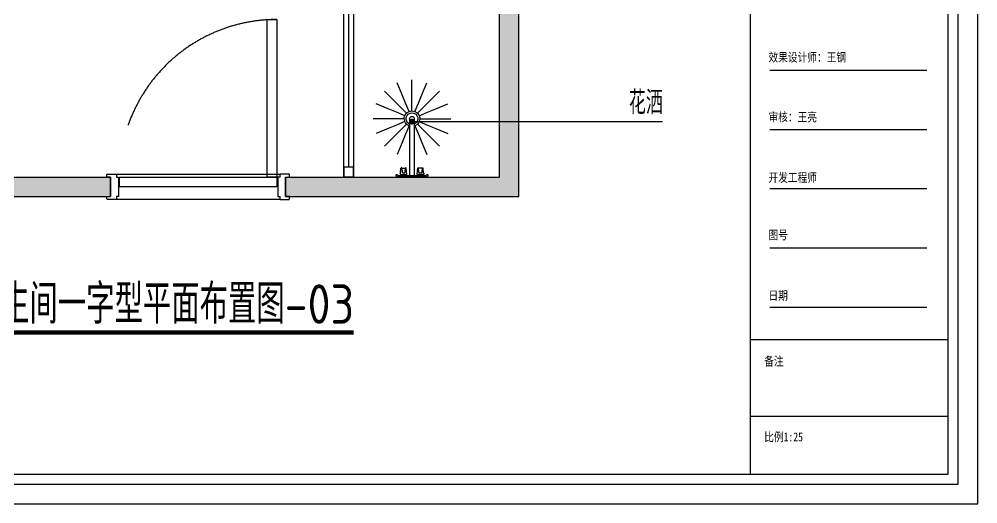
# Model space of a CAD drawing. Extents: x 23971 to 232415, y -48119 to 67869.
# Drawn here: x 201632 to 206562, y 16078 to 18571 of the extents above; entities that cross this region are included whole.
import ezdxf

# ---------------------------------------------------------------- set-up
doc = ezdxf.new("R2010")
doc.units = 0
doc.header["$LTSCALE"] = 1000
doc.header["$MEASUREMENT"] = 0
doc.linetypes.add('DASH', pattern=[0.35, 0.25, -0.1])
doc.linetypes.add('DASHED', pattern=[0.75, 0.5, -0.25])
for name, color, linetype in [('A-rc 混凝土墙', 255, 'Continuous'), ('A-WINDOW-门窗', 153, 'Continuous'), ('D-door门', 42, 'Continuous'), ('D-门套', 42, 'Continuous'), ('DIM_SYMB', 3, 'Continuous'), ('I-furniture-01 活动家具', 145, 'DASH'), ('PM-家具', 146, 'Continuous'), ('PUB_DIM', 3, 'Continuous'), ('PUB_TEXT', 7, 'Continuous'), ('活动家具', 7, 'Continuous')]:
    doc.layers.add(name, color=color, linetype=linetype)
doc.styles.add('_TCH_DIM', font='SIMPLEX', dxfattribs={"bigfont": 'GBCBIG'})
doc.styles.get("Standard").update_dxf_attribs({"font": 'gbenor.shx', "bigfont": 'gbcbig.shx'})
doc.styles.add('WJ', font='', dxfattribs={"width": 0.8, "height": 135})
doc.styles.get('WJ').set_extended_font_data('FangSong_GB2312')
doc.dimstyles.new('ISO-25', dxfattribs={"dimtxt": 2.5, "dimasz": 2.5, "dimexe": 1.25, "dimexo": 0.625, "dimtad": 1, "dimtxsty": 'Standard', "dimcen": 2.5, "dimadec": 0, "dimazin": 0, "dimtfac": 1, "dimtmove": 0, "dimatfit": 3, "dimfxl": 1, "dimarcsym": 0})

# ---------------------------------------------------------------- blocks, each defined once
blk = doc.blocks.new('dgdfgf45242')
at = {"layer": 'A-WINDOW-门窗', "color": 250, "linetype": 'DASHED', "ltscale": 2}
for points in [[(19048.8, 7603.3), (19892.8, 7603.3)], [(19892.8, 7473.3), (19048.8, 7473.3)]]:
    blk.add_lwpolyline(points, dxfattribs=at)
at = {"layer": 'A-WINDOW-门窗', "color": 250, "linetype": 'DASHED', "ltscale": 2, "elevation": 0}
blk.add_lwpolyline([(19115.8, 6678.3), (19065.8, 6678.3), (19065.8, 7488.3), (19115.8, 7488.3), (19115.8, 7478.3), (19115.8, 7478.3), (19115.8, 6688.3), (19115.8, 6688.3), (19115.8, 6678.3)], dxfattribs=at)
at = {"layer": 'A-WINDOW-门窗', "color": 250, "linetype": 'DASHED', "ltscale": 2}
blk.add_arc((19065.8, 7488.3, 0), 810, 270, 0, dxfattribs=at)
at = {"layer": 'D-door门', "ltscale": 0.5, "elevation": 0}
blk.add_lwpolyline([(19875.8, 7538.3), (19875.8, 7488.3), (19065.8, 7488.3), (19065.8, 7538.3), (19075.8, 7538.3), (19075.8, 7538.3), (19865.8, 7538.3), (19865.8, 7538.3), (19875.8, 7538.3)], dxfattribs=at)
at = {"layer": 'D-门套', "lineweight": 25}
for points in [[(19000.8, 7488.3), (19000.8, 7475.3), (19002.8, 7473.3), (19048.8, 7473.3), (19050.8, 7475.3), (19050.8, 7488.3), (19060.8, 7488.3), (19060.8, 7588.3), (19050.8, 7588.3), (19050.8, 7601.3), (19048.8, 7603.3), (19002.8, 7603.3), (19000.8, 7601.3), (19000.8, 7588.3), (19020.8, 7588.3), (19020.8, 7488.3), (19000.8, 7488.3)], [(19940.8, 7488.3), (19940.8, 7475.3), (19938.8, 7473.3), (19892.8, 7473.3), (19890.8, 7475.3), (19890.8, 7488.3), (19880.8, 7488.3), (19880.8, 7588.3), (19890.8, 7588.3), (19890.8, 7601.3), (19892.8, 7603.3), (19938.8, 7603.3), (19940.8, 7601.3), (19940.8, 7588.3), (19920.8, 7588.3), (19920.8, 7488.3), (19940.8, 7488.3)]]:
    blk.add_lwpolyline(points, dxfattribs=at)
blk = doc.blocks.new('25kuang')
at = {"color": 251}
for p, q in [((-180171.9, 28537.2), (-180171.9, 33583.9)), ((-187379, 28537.2), (-180171.9, 28537.2))]:
    blk.add_line(p, q, dxfattribs=at)
for p, q in [((-181239.2, 28588), (-181239.2, 33533)), ((-180222.7, 28588), (-180222.7, 33533)), ((-181140.2, 30666.7), (-180332.3, 30666.7)), ((-181140.2, 30361.7), (-180332.3, 30361.7)), ((-181140.2, 30056.7), (-180332.3, 30056.7)), ((-181140.2, 29751.8), (-180332.3, 29751.8)), ((-181140.2, 29446.8), (-180332.3, 29446.8)), ((-181239.2, 29281.3), (-180222.7, 29281.3)), ((-181239.2, 28885.7), (-180222.7, 28885.7)), ((-187328.2, 28588), (-180222.7, 28588))]:
    blk.add_line(p, q)
blk.add_lwpolyline([(-187495.2, 28435.5), (-180070.2, 28435.5), (-180070.2, 33685.5), (-187495.2, 33685.5)], close=True)
at = {"attachment_point": 1, "style": 'WJ'}
for s, insert, char_height, width in [('{\\fSimSun|b0|i0|c134|p2;效果设计师：王钢}', (-181146.9, 30755.4), 45.744, 571.705), ('{\\fSimSun|b0|i0|c134|p2;审核：王亮}', (-181146.9, 30448.1), 45.744, 273.627), ('{\\fSimSun|b0|i0|c134|p2;开发工程师}', (-181146.9, 30136.8), 45.744, 273.627), ('图号', (-181146.9, 29841.5), 45.74, 273.627), ('日期', (-181146.9, 29530.2), 45.74, 273.627), ('{\\fSimSun|b0|i0|c134|p2;备注}', (-181168.9, 29192.3), 45.744, 364.678), ('{\\fSimSun|b0|i0|c134|p2;比例1:25}', (-181168.9, 28802.7), 45.744, 364.678)]:
    blk.add_mtext(s, dxfattribs=dict(at, insert=insert, char_height=char_height, width=width))
blk = doc.blocks.new('huasa')
for p, q in [((-145331.8, -22902), (-145330, -22926.1)), ((-145328.2, -22893.6), (-145328.2, -22888)), ((-145303.8, -22893.6), (-145303.8, -22888)), ((-145284.1, -23180.8), (-145284.1, -22888)), ((-145260.1, -23180.8), (-145260.1, -22888)), ((-145240.4, -22893.6), (-145240.4, -22888)), ((-145216, -22893.6), (-145216, -22888)), ((-145212.4, -22902), (-145214.2, -22926.1)), ((-145330, -22926.1), (-145328.2, -22926.3)), ((-145324, -22926.3), (-145305.6, -22926.3)), ((-145220.2, -22926.3), (-145238.6, -22926.3)), ((-145214.2, -22926.1), (-145216, -22926.3))]:
    blk.add_line(p, q)
blk.add_lwpolyline([(-145351.6, -22880.8), (-145351.6, -22885.8, 2.688214), (-145346.6, -22888), (-145197.6, -22888, 2.688214), (-145192.6, -22885.8), (-145192.6, -22880.8)], format="xyb", close=True)
for points in [[(-145332.9, -22901.1), (-145333.5, -22893.6), (-145298.5, -22893.6), (-145301.5, -22928.6), (-145305.4, -22928.6)], [(-145211.3, -22901.1), (-145210.7, -22893.6), (-145245.7, -22893.6), (-145242.7, -22928.6), (-145238.8, -22928.6)], [(-145324.2, -22928.6), (-145328, -22928.6)], [(-145220, -22928.6), (-145216.2, -22928.6)]]:
    blk.add_lwpolyline(points)
for points in [[(-145332.9, -22901.1, -0.246515), (-145329.6, -22907.4), (-145328, -22928.6)], [(-145324.2, -22928.6), (-145322.1, -22907.4, -1), (-145307, -22907.4), (-145305.4, -22928.6)], [(-145220, -22928.6), (-145222.1, -22907.4, 1), (-145237.2, -22907.4), (-145238.8, -22928.6)], [(-145211.3, -22901.1, 0.246515), (-145214.6, -22907.4), (-145216.2, -22928.6)]]:
    blk.add_lwpolyline(points, format="xyb")
for radius, start, end in [(40, 107.4576, 72.5424), (30, 113.5782, 66.4218), (12, 180, 0)]:
    blk.add_arc((-145272.1, -23180.8), radius, start, end)
at = {"layer": 'A-WINDOW-门窗', "color": 250, "linetype": 'DASHED', "ltscale": 2}
for p, q in [((-145323.2, -23057.5), (-145348.6, -22996)), ((-145221, -23057.5), (-145195.6, -22996)), ((-145366.5, -23086.4), (-145413.5, -23039.4)), ((-145305.4, -23100.3), (-145323.2, -23057.5)), ((-145238.8, -23100.3), (-145221, -23057.5)), ((-145177.7, -23086.4), (-145130.7, -23039.4)), ((-145395.4, -23129.7), (-145456.9, -23104.2)), ((-145333.7, -23119.2), (-145366.5, -23086.4)), ((-145300.4, -23152.5), (-145333.7, -23119.2)), ((-145287.4, -23143.8), (-145305.4, -23100.3)), ((-145256.8, -23143.8), (-145238.8, -23100.3)), ((-145243.8, -23152.5), (-145210.5, -23119.2)), ((-145210.5, -23119.2), (-145177.7, -23086.4)), ((-145148.8, -23129.7), (-145087.3, -23104.2)), ((-145352.6, -23147.5), (-145395.4, -23129.7)), ((-145309.1, -23165.5), (-145352.6, -23147.5)), ((-145235.1, -23165.5), (-145191.6, -23147.5)), ((-145191.6, -23147.5), (-145148.8, -23129.7)), ((-145405.6, -23180.8), (-145472.1, -23180.8)), ((-145359.2, -23180.8), (-145405.6, -23180.8)), ((-145352.6, -23214.1), (-145395.4, -23231.9)), ((-145312.1, -23180.8), (-145359.2, -23180.8)), ((-145309.1, -23196.1), (-145352.6, -23214.1)), ((-145300.4, -23209.1), (-145333.7, -23242.4)), ((-145287.4, -23217.7), (-145305.4, -23261.2)), ((-145256.8, -23217.7), (-145238.8, -23261.2)), ((-145243.8, -23209.1), (-145210.5, -23242.4)), ((-145235.1, -23196.1), (-145191.6, -23214.1)), ((-145232.1, -23180.8), (-145185, -23180.8)), ((-145191.6, -23214.1), (-145148.8, -23231.9)), ((-145185, -23180.8), (-145138.6, -23180.8)), ((-145138.6, -23180.8), (-145072.1, -23180.8)), ((-145395.4, -23231.9), (-145456.9, -23257.3)), ((-145333.7, -23242.4), (-145366.5, -23275.2)), ((-145305.4, -23261.2), (-145323.2, -23304.1)), ((-145272.1, -23267.9), (-145272.1, -23314.3)), ((-145238.8, -23261.2), (-145221, -23304.1)), ((-145210.5, -23242.4), (-145177.7, -23275.2)), ((-145148.8, -23231.9), (-145087.3, -23257.3)), ((-145366.5, -23275.2), (-145413.5, -23322.2)), ((-145323.2, -23304.1), (-145348.6, -23365.6)), ((-145272.1, -23314.3), (-145272.1, -23380.8)), ((-145221, -23304.1), (-145195.6, -23365.6)), ((-145177.7, -23275.2), (-145130.7, -23322.2))]:
    blk.add_line(p, q, dxfattribs=at)
at = {"layer": 'I-furniture-01 活动家具', "color": 250}
blk.add_line((-145272.1, -23220.8), (-145272.1, -23267.9), dxfattribs=at)

msp = doc.modelspace()

# ---------------------------------------------------------------- hatches: boundary and pattern name
at = {"layer": '活动家具'}
h = msp.add_hatch(dxfattribs=at)
h.set_pattern_fill('钢筋混凝土', color=251, scale=10, angle=180)
h.set_pattern_definition([(225, (328788.128, 49020.184), (17.6776695, -17.6776695), []), (230, (328788.13, 49020.184), (-71.726018, 6.275213), [7.5, -82.5]), (175, (328788.13, 49020.184), (13.875133, -75.219213), [6, -66]), (280.4514, (328782.15, 49020.71), (-57.850938, -68.943954), [6.37402, -70.11421]), (226.1842, (328788.13, 49000.18), (-106.724105, 16.5519), [11.25, -123.75]), (276.6356, (328779.23, 49001.56), (-93.46627, -97.41179), [9.56103, -105.1713]), (171.1842, (328788.13, 49000.18), (-93.46619, -97.41186), [9, -99]), (201, (328778.13, 49005.184), (-59.690705, 40.26189), [7.5, -82.5]), (146, (328778.13, 49005.184), (-24.331533, -72.515005), [6, -66]), (251.4514, (328773.154, 49008.54), (-84.022263, -32.25305), [6.37402, -70.11421]), (217.5, (328788.128, 49020.184), (-1.2159855, -33.2893854), [0, -65.2, 0, -67, 0, -66.25]), (187.5, (328788.128, 49020.184), (-26.306954, -39.441171), [0, -38.2, 0, -63.7, 0, -25.25]), (147.5, (328810.428, 49020.184), (-53.3822436, 2.255487), [0, -25, 0, -78, 0, -103.5]), (137.5, (328820.43, 49020.184), (-58.318617, -10.010498), [0, -32.5, 0, -51.8, 0, -73.5])])
h.paths.add_polyline_path([(202101.8, 17759.2), (200601.8, 17759.2), (200601.8, 19759.2), (204101.8, 19759.2), (204101.8, 17759.2), (203201.8, 17759.2), (203201.8, 17759.2), (203101.8, 17759.2), (203001.8, 17759.2), (203001.8, 17659.2), (204201.8, 17659.2), (204201.8, 19859.2), (200501.8, 19859.2), (200501.8, 17659.2), (202101.8, 17659.2)])

# ---------------------------------------------------------------- linework, layer by layer
at = {"layer": 'A-rc 混凝土墙'}
for p, q in [((204201.8, 17659.2), (204201.8, 19859.2)), ((204101.8, 17759.2), (204101.8, 19759.2)), ((200601.8, 17759.2), (202101.8, 17759.2)), ((202101.8, 17759.2), (202101.8, 17659.2)), ((203001.8, 17759.2), (204101.8, 17759.2)), ((203001.8, 17759.2), (203001.8, 17659.2)), ((200501.8, 17659.2), (202101.8, 17659.2)), ((203001.8, 17659.2), (204201.8, 17659.2))]:
    msp.add_line(p, q, dxfattribs=at)
at = {"layer": 'DIM_SYMB', "const_width": 21}
msp.add_lwpolyline([(201400.6, 16959.7), (203351.9, 16959.7)], dxfattribs=at)
at = {"layer": 'PM-家具'}
msp.add_line((203326.8, 17809.2), (203326.8, 18634.2), dxfattribs=at)
for points in [[(203351.8, 19509.2), (203351.8, 17759.2), (203301.8, 17759.2), (203301.8, 19509.2)], [(203301.8, 17809.2), (203301.8, 17759.2), (203351.8, 17759.2), (203351.8, 17809.2)]]:
    msp.add_lwpolyline(points, close=True, dxfattribs=at)

# ---------------------------------------------------------------- block references
at = {"color": 146}
msp.add_blockref('25kuang', (386631.9, -12357.2), dxfattribs=at)
at = {"rotation": 180}
msp.add_blockref('dgdfgf45242', (222022.6, 25247.6), dxfattribs=at)
at = {"layer": 'PM-家具', "xscale": -1, "rotation": 180}
msp.add_blockref('huasa', (348923.9, -5121.5), dxfattribs=at)

# ---------------------------------------------------------------- texts
at = {"layer": 'PUB_TEXT', "style": '_TCH_DIM'}
msp.add_text('花洒', height=121.53, dxfattribs=at).set_placement((204766.9, 18081.8))
at = {"layer": 'PUB_TEXT'}
msp.add_text('卫生间一字型平面布置图-03', height=202.553, dxfattribs=at).set_placement((201392.9, 17004.6))

# ---------------------------------------------------------------- leaders
at = {"layer": 'PUB_DIM'}
msp.add_leader([(203651.8, 18044), (204939.3, 18044)], dimstyle='ISO-25', override={"dimscale": 0, "dimasz": 120, "dimtad": 0, "dimldrblk": 'DotSmall', "dimfxl": 100, "dimfxlon": 1, "dimarcsym": 1}, dxfattribs=at)

doc.saveas('drawing.dxf')
